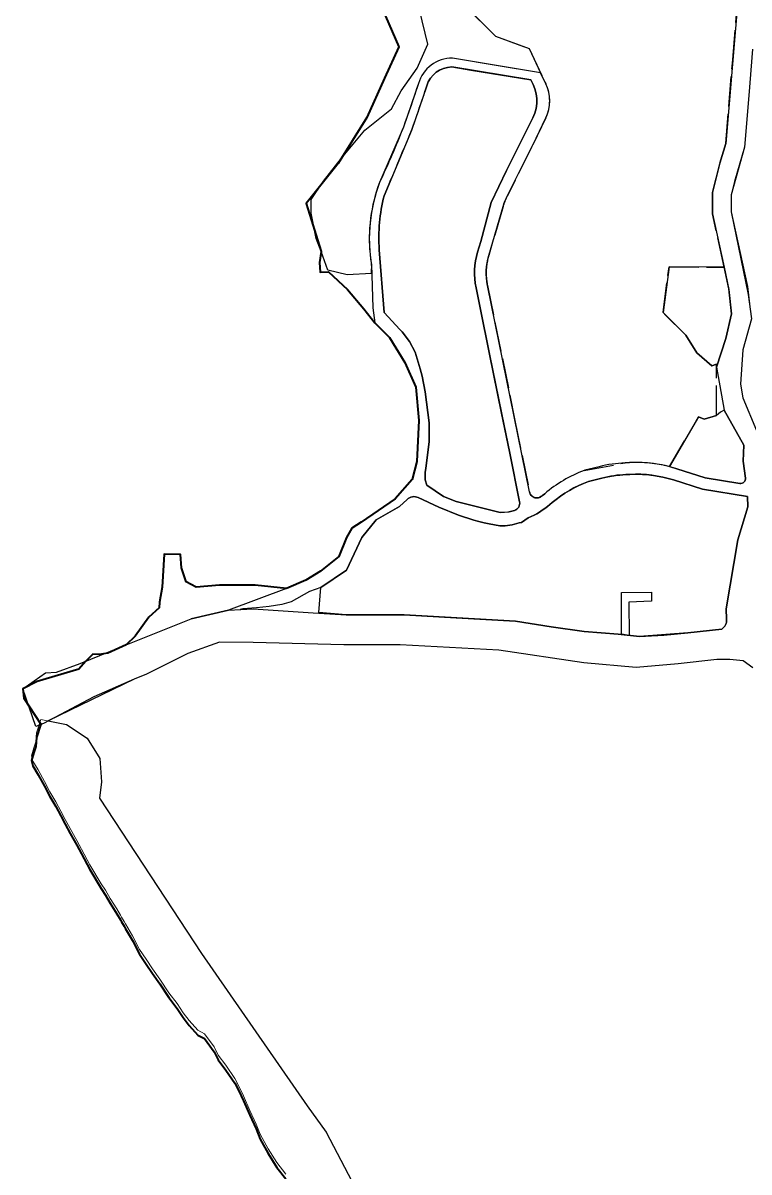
# Model space of a CAD drawing. Header units: inches. Extents: x 227962 to 457752, y 540021 to 3042353.
# Drawn here: x 227962.5 to 228254.1, y 542609.9 to 543071.3 of the extents above; entities that cross this region are included whole.
import ezdxf

# ---------------------------------------------------------------- set-up
doc = ezdxf.new("R2010")
doc.units = ezdxf.units.IN
doc.header["$MEASUREMENT"] = 0
doc.linetypes.add('ACAD_ISO02W100', pattern=[15, 12, -3])
for name, color, linetype, lineweight in [('Agriculture Precinct', 82, 'Continuous', 25), ('Institution Precinct', 150, 'Continuous', 30), ('LAP Boundary', 10, 'Continuous', 40), ('Surveyed_Boundary', 212, 'Continuous', 35), ('UV-1', 210, 'Continuous', 30), ('UV-2', 31, 'Continuous', 25), ('UV-3', 50, 'Continuous', 5), ('Z_ proposed road layer', 7, 'Continuous', 30)]:
    doc.layers.add(name, color=color, linetype=linetype, lineweight=lineweight)
doc.layers.add('Precinct_Riverfront', color=7, linetype='Continuous', lineweight=9, true_color=0xf1c1f1)

msp = doc.modelspace()

# ---------------------------------------------------------------- linework, layer by layer
at = {"layer": 'Agriculture Precinct', "linetype": 'ACAD_ISO02W100'}
msp.add_lwpolyline([(228139.98, 543078.18), (228152.32, 543066), (228165.78, 543061.06), (228172.53, 543046.87, -0.225279), (228172.54, 543033.13), (228166.95, 543021.54), (228160.15, 543008.02), (228157.01, 543001.79, 0.04512), (228155.36, 542997.6), (228149.59, 542977.91, 0.04803), (228148.69, 542973.21, 0.073708), (228149.08, 542965.89), (228160, 542912.33), (228165.99, 542882.95, 0.564501), (228170.83, 542881.22), (228171.15, 542881.49), (228172.06, 542882.26, -0.084932), (228187.95, 542891.57), (228204.39, 542894.64), (228206.08, 542894.72, -0.074594), (228222.2, 542893.11), (228233.87, 542913.07), (228236.19, 542912.18), (228241.11, 542913.64), (228241.02, 542934.3), (228239.18, 542933.59), (228233.23, 542938.78), (228228.75, 542945.97), (228219.59, 542954.97), (228222.03, 542973.32), (228244.12, 542973.2), (228239.5, 542994.63), (228239.45, 543003.14), (228242.47, 543015.04), (228244.86, 543022.83), (228247.58, 543056.47), (228250, 543085.09)], format="xyb", dxfattribs=at)
at = {"layer": 'Institution Precinct'}
msp.add_lwpolyline([(228255.71, 542812.28), (228251.77, 542815.12), (228246.37, 542815.62), (228241.17, 542815.65), (228225.69, 542813.96), (228208.8, 542812.48), (228187.75, 542814.29), (228153.67, 542819.38), (228113.99, 542821.57), (228091.42, 542821.62), (228054.96, 542822.45), (228041.46, 542822.7), (228028.74, 542818.15), (228012.18, 542809.77), (228007.17, 542807.77), (227972.62, 542791), (227979.95, 542789.54), (227988.24, 542784.03), (227993.36, 542775.91), (227994.09, 542766.58), (227993.19, 542760.01), (228034.15, 542697.66), (228076.69, 542636.47), (228084.31, 542625.88), (228104.87, 542586.46)], dxfattribs=at)
at = {"layer": 'LAP Boundary'}
msp.add_lwpolyline([(228106.84, 543077.14), (228113.46, 543061.75), (228107.73, 543049.11), (228100.61, 543033.31), (228089.09, 543014.78), (228076.31, 542998.85), (228082.24, 542979.51), (228081.55, 542975.14), (228081.91, 542971.18), (228085.26, 542971.35), (228092.86, 542964.24), (228099.39, 542956.45), (228103.87, 542950.8), (228109.73, 542945.02), (228115.87, 542934.99), (228120.36, 542925.06), (228121.47, 542911.58), (228120.68, 542895.17), (228118.84, 542887.91), (228111.95, 542880.24), (228098.37, 542870.81), (228094.63, 542868.45), (228092.47, 542864.71), (228089.32, 542857.05), (228082.04, 542851.15), (228076.13, 542847.47), (228068.38, 542844.16), (228055.71, 542845.5), (228041.49, 542845.57), (228032.12, 542844.75), (228028.02, 542846.86), (228026.17, 542852.53), (228025.82, 542857.88), (228019.27, 542857.95), (228018.35, 542844.66), (228017.37, 542838.66), (228017.26, 542836.48), (228013.1, 542832.63), (228007.63, 542824.99), (228003.92, 542821.61), (227996.57, 542818.2), (227993.07, 542817.65), (227990.56, 542817.87), (227987.61, 542814.82), (227984.88, 542811.76), (227968.26, 542806.88), (227962.5, 542803.89), (227962.8, 542800.2), (227969.64, 542789.69), (227967.88, 542784.34), (227967.65, 542780.68), (227966.91, 542778.34), (227965.98, 542775.06), (227966.43, 542773.01), (227968.66, 542769.42), (227971.12, 542764.83), (227973.34, 542760.69), (227975.71, 542756.62), (227977.64, 542752.88), (227979.51, 542749.51), (227981.39, 542745.84), (227984.14, 542741.13), (227986.04, 542737.65), (227989.37, 542731.33), (227993.9, 542723.75), (227995.7, 542721.09), (227997.57, 542717.84), (228000.18, 542713.58), (228001.71, 542711.12), (228002.09, 542710.34), (228003.11, 542708.55), (228003.68, 542707.59), (228006.53, 542702.87), (228009.36, 542697.3), (228011.93, 542693.38), (228014.46, 542689.61), (228017.45, 542685.42), (228021.06, 542679.99), (228024.38, 542675.59), (228026.89, 542671.86), (228029.3, 542668.76), (228032.76, 542664.87), (228035.36, 542663.48), (228039.24, 542658.18), (228040.96, 542654.89), (228043.98, 542650.83), (228047.56, 542645.54), (228049.16, 542642.44), (228051.11, 542638.49), (228053.63, 542632.74), (228056.11, 542627.22), (228057.84, 542623.12), (228060.95, 542617.3), (228064.52, 542611.72), (228068.09, 542607.17)], dxfattribs=at)
at = {"layer": 'Precinct_Riverfront'}
msp.add_lwpolyline([(228104.87, 542586.46), (228084.31, 542625.88), (228076.69, 542636.47), (228034.15, 542697.66), (227993.19, 542760.01), (227994.09, 542766.58), (227993.36, 542775.91), (227988.24, 542784.03), (227979.95, 542789.54), (227969.64, 542791.6), (227967.88, 542786.25), (227967.65, 542782.58), (227966.91, 542780.25), (227965.98, 542776.96), (227966.43, 542774.91), (227968.66, 542771.32), (227971.12, 542766.73), (227973.34, 542762.59), (227975.71, 542758.52), (227977.64, 542754.78), (227979.51, 542751.41), (227981.39, 542747.75), (227984.14, 542743.03), (227986.04, 542739.55), (227989.37, 542733.23), (227993.9, 542725.65), (227995.7, 542722.99), (227997.57, 542719.75), (228000.18, 542715.49), (228001.71, 542713.02), (228002.09, 542712.25), (228003.11, 542710.46), (228003.68, 542709.5), (228006.53, 542704.77), (228009.36, 542699.21), (228011.93, 542695.28), (228014.46, 542691.51), (228017.44, 542687.32), (228021.06, 542681.89), (228024.37, 542677.49), (228026.89, 542673.76), (228029.29, 542670.67), (228032.76, 542666.77), (228035.36, 542665.38), (228039.24, 542660.09), (228040.96, 542656.8), (228043.98, 542652.74), (228047.56, 542647.45), (228049.16, 542644.35), (228051.11, 542640.4), (228053.63, 542634.64), (228056.11, 542629.13), (228057.84, 542625.02), (228060.95, 542619.21), (228064.52, 542613.63), (228068.09, 542609.07)], dxfattribs=at)
at = {"layer": 'Surveyed_Boundary'}
msp.add_lwpolyline([(228106.84, 543077.14), (228113.46, 543061.75), (228107.73, 543049.11), (228100.61, 543033.31), (228089.09, 543014.78), (228076.31, 542998.85), (228082.24, 542979.51), (228081.55, 542975.14), (228081.91, 542971.18), (228085.26, 542971.35), (228092.86, 542964.24), (228099.39, 542956.45), (228103.87, 542950.8), (228109.73, 542945.02), (228115.87, 542934.99), (228120.36, 542925.06), (228121.47, 542911.58), (228120.68, 542895.17), (228118.84, 542887.91), (228111.95, 542880.24), (228098.37, 542870.81), (228094.63, 542868.45), (228092.47, 542864.71), (228089.32, 542857.05), (228082.04, 542851.15), (228076.13, 542847.47), (228068.38, 542844.16), (228055.71, 542845.5), (228041.49, 542845.57), (228032.12, 542844.75), (228028.02, 542846.86), (228026.17, 542852.53), (228025.82, 542857.88), (228019.27, 542857.95), (228018.35, 542844.66), (228017.37, 542838.66), (228017.26, 542836.48), (228013.1, 542832.63), (228007.63, 542824.99), (228003.92, 542821.61), (227996.57, 542818.2), (227993.07, 542817.65), (227990.56, 542817.87), (227987.61, 542814.82), (227984.88, 542811.76), (227968.26, 542806.88), (227962.5, 542803.89), (227962.8, 542800.2), (227969.64, 542789.69), (227967.88, 542784.34), (227967.65, 542780.68), (227966.91, 542778.34), (227965.98, 542775.06), (227966.43, 542773.01), (227968.66, 542769.42), (227971.12, 542764.83), (227973.34, 542760.69), (227975.71, 542756.62), (227977.64, 542752.88), (227979.51, 542749.51), (227981.39, 542745.84), (227984.14, 542741.13), (227986.04, 542737.65), (227989.37, 542731.33), (227993.9, 542723.75), (227995.7, 542721.09), (227997.57, 542717.84), (228000.18, 542713.58), (228001.71, 542711.12), (228002.09, 542710.34), (228003.11, 542708.55), (228003.68, 542707.59), (228005.73, 542704.19), (228006.8, 542702.34), (228009.36, 542697.3), (228011.93, 542693.38), (228014.46, 542689.61), (228017.45, 542685.42), (228021.06, 542679.99), (228024.38, 542675.59), (228026.89, 542671.86), (228029.3, 542668.76), (228032.76, 542664.87), (228035.36, 542663.48), (228039.24, 542658.18), (228040.96, 542654.89), (228043.98, 542650.83), (228047.56, 542645.54), (228049.16, 542642.44), (228051.11, 542638.49), (228053.63, 542632.74), (228056.11, 542627.22), (228057.84, 542623.12), (228060.95, 542617.3), (228064.52, 542611.72), (228068.09, 542607.17)], dxfattribs=at)
at = {"layer": 'UV-1'}
msp.add_lwpolyline([(228253.47, 542881.18), (228253.7, 542876.95), (228249.62, 542863.7), (228244.9, 542836.03), (228245.12, 542831.85, -0.265042), (228243.21, 542827.84), (228229.62, 542826.33), (228210.16, 542824.94), (228201.53, 542825.91), (228187.94, 542826.96), (228174.68, 542828.79), (228160.33, 542831.1), (228115.64, 542833.56), (228092.38, 542833.66), (228081.28, 542834.59), (228082.12, 542844.64), (228092.46, 542851.53), (228095.56, 542858.11), (228098.66, 542864.7), (228104.35, 542871.76), (228113.7, 542877.14), (228116.82, 542879.93, -0.310234), (228121.28, 542880.7), (228129.54, 542876.89), (228137.48, 542873.65, 0.046838), (228154, 542869.35), (228156.24, 542869.29), (228158.94, 542869.79, -0.025317), (228162.73, 542870.68), (228165.47, 542872.52, 0.073213), (228174.17, 542877.89), (228175.09, 542878.66, -0.085041), (228189.63, 542887.18), (228195.08, 542888.53, -0.031701), (228201.3, 542889.66), (228204.62, 542889.94), (228206.31, 542890.02, -0.067361), (228219.65, 542888.89), (228223.74, 542887.79), (228235.39, 542884.13)], format="xyb", close=True, dxfattribs=at)
at = {"layer": 'UV-2'}
msp.add_lwpolyline([(228139.98, 543078.18), (228152.32, 543066), (228165.78, 543061.06), (228170.42, 543051.3), (228152.54, 543054.25), (228135.07, 543057.1, 0.340863), (228121.35, 543046.98), (228115.3, 543029.37), (228105.72, 543007.23, 0.116148), (228101.94, 542978.09), (228102.33, 542975.01), (228102.33, 542975.01), (228102.49, 542972.51), (228102.55, 542970.74), (228102.49, 542972.51), (228102.55, 542970.74), (228092.76, 542970.12), (228085, 542971.97), (228082.24, 542979.51), (228080.22, 542984.74), (228078.22, 542994.93), (228078.29, 543000.34), (228083.17, 543007.79), (228090.46, 543016.96), (228099.78, 543028.27), (228110.55, 543036.85), (228114.4, 543043.99), (228120.88, 543053.14), (228125.06, 543062.77), (228121.72, 543076.57)], format="xyb", dxfattribs=at)
for points in [[(228255.52, 543060.82), (228254, 543042.17)], [(228254, 543042.17), (228252.28, 543021.4), (228248.27, 543007.63), (228246.95, 543002.27), (228246.99, 542995.47), (228253.48, 542965.49), (228254.5, 542957.27)]]:
    msp.add_lwpolyline(points, dxfattribs=at)
for points in [[(228166.45, 543048.41), (228134.76, 543053.6, 0.336438), (228124.7, 543045.97), (228118.57, 543028.1), (228107.57, 543001.83, 0.078877), (228105.61, 542980.23), (228107.57, 542955.04), (228113.88, 542948.23), (228114.81, 542947.23), (228117.7, 542943.31), (228120.06, 542939.05), (228122.02, 542932.44), (228122.84, 542929.51), (228124.09, 542923.2), (228125.61, 542910.68), (228125.65, 542903.26), (228124.27, 542892.35), (228123.99, 542890.9), (228123.99, 542887.83), (228124.68, 542885.64), (228131.42, 542881.19), (228136.51, 542879.12), (228154.23, 542874.7), (228157.76, 542874.99), (228159.88, 542875.51, 0.392233), (228162, 542878.99), (228158.01, 542898.55), (228154.74, 542914.59), (228149.91, 542938.27), (228146.12, 542956.9), (228144.48, 542964.95, -0.12217), (228145.08, 542979.24), (228146.35, 542983.57), (228150.56, 542999.21), (228156.73, 543012.07), (228167.33, 543033.14, 0.256917)], [(228242.7, 542914.97), (228241.11, 542913.64), (228236.19, 542912.18), (228233.87, 542913.07), (228222.2, 542893.11), (228225.15, 542892.27), (228236.59, 542888.68), (228250.45, 542886.38, 0.485644), (228252.74, 542888.54), (228251.84, 542895.26), (228252.07, 542901.75), (228244.11, 542915.75)]]:
    msp.add_lwpolyline(points, format="xyb", close=True, dxfattribs=at)
msp.add_lwpolyline([(228244.12, 542973.2), (228222.03, 542973.32), (228219.59, 542954.97), (228228.75, 542945.97), (228233.23, 542938.78), (228239.18, 542933.59), (228241.02, 542934.3), (228241.03, 542933.09), (228244.81, 542944.58), (228247.13, 542954.5), (228246.02, 542964.52)], close=True, dxfattribs=at)
at = {"layer": 'UV-3'}
msp.add_lwpolyline([(228257.16, 542907.59), (228251.68, 542920.8), (228250.76, 542926.18), (228251.71, 542939.91), (228255.14, 542952.47)], dxfattribs=at)
at = {"layer": 'Z_ proposed road layer'}
for points in [[(228250, 543085.09), (228244.86, 543022.83), (228242.47, 543015.04), (228239.45, 543003.14), (228239.5, 542994.63), (228244.14, 542973.2), (228246.07, 542964.29), (228247.13, 542954.5), (228244.81, 542944.58), (228241.03, 542933.09), (228244.11, 542915.75), (228252.07, 542901.75), (228251.84, 542895.26), (228252.74, 542888.54, -0.485644), (228250.45, 542886.38), (228236.59, 542888.68), (228225.15, 542892.27, 0.088751), (228206.08, 542894.72), (228204.39, 542894.64, 0.048439), (228193.95, 542893.1), (228188.23, 542891.68), (228187.95, 542891.57, 0.084932), (228172.06, 542882.26), (228171.15, 542881.49, -0.003425), (228170.83, 542881.22, -0.564501), (228165.99, 542882.95), (228149.08, 542965.89, -0.12217), (228149.59, 542977.91), (228155.36, 542997.6, -0.04512), (228157.01, 543001.79), (228168.67, 543025), (228172.54, 543033.14, 0.225585), (228172.53, 543046.88), (228170.42, 543051.3), (228143.01, 543055.82), (228135.07, 543057.1, 0.340863), (228121.35, 543046.98, -0.007763), (228115.3, 543029.37, -0.016652), (228105.72, 543007.23, 0.131149), (228102.44, 542974.34), (228102.97, 542956.92), (228103.87, 542950.8), (228109.73, 542945.02), (228115.87, 542934.99), (228120.36, 542925.06), (228121.47, 542911.58), (228120.68, 542895.17), (228118.84, 542887.91), (228111.95, 542880.24), (228098.37, 542870.81), (228094.63, 542868.45), (228092.47, 542864.71), (228089.32, 542857.05), (228082.04, 542851.15), (228076.13, 542847.47), (228068.38, 542844.16), (228045.12, 542835.46), (228030.1, 542831.98)], [(228337.02, 542701.26, -0.000001), (228341.14, 542700.09)], [(228142.45, 543052.36), (228166.45, 543048.41, -0.256917), (228167.33, 543033.14), (228156.73, 543012.07), (228150.56, 542999.21), (228146.35, 542983.57), (228145.08, 542979.24, 0.12217), (228144.48, 542964.95), (228146.12, 542956.9), (228149.91, 542938.27), (228154.85, 542914.04), (228158.01, 542898.55), (228162, 542878.99, -0.392233), (228159.88, 542875.51), (228157.31, 542874.9), (228154.23, 542874.7), (228136.51, 542879.12), (228131.42, 542881.19), (228124.68, 542885.64), (228123.99, 542887.83), (228123.99, 542890.9), (228124.27, 542892.35), (228125.65, 542903.26), (228125.63, 542907.22), (228125.61, 542910.68), (228124.09, 542923.2), (228122.84, 542929.51), (228122.02, 542932.44), (228120.06, 542939.05), (228117.7, 542943.31), (228114.81, 542947.23), (228113.88, 542948.23), (228107.57, 542955.04), (228105.61, 542980.23, -0.078574), (228107.56, 543001.8, 0.001621), (228118.57, 543028.1, 0.007826), (228124.7, 543045.97, -0.336438), (228134.76, 543053.6), (228142.45, 543052.36)], [(228253.47, 542881.18), (228235.39, 542884.13), (228223.74, 542887.79, 0.088751), (228206.31, 542890.02), (228204.62, 542889.94, 0.048439), (228195.08, 542888.53), (228189.63, 542887.18), (228189.61, 542887.18, 0.084932), (228175.09, 542878.66), (228174.17, 542877.89, -0.073213), (228165.47, 542872.52), (228162.73, 542870.68, 0.025317), (228158.94, 542869.79), (228156.24, 542869.29), (228154, 542869.35, -0.046838), (228137.48, 542873.65), (228129.54, 542876.89), (228121.28, 542880.7, 0.310234), (228116.82, 542879.93)], [(228165.47, 542872.52, 0.073213), (228174.17, 542877.89), (228175.09, 542878.66, -0.084932), (228189.61, 542887.18), (228189.63, 542887.18), (228195.08, 542888.53, -0.048439), (228204.62, 542889.94), (228206.31, 542890.02, -0.088751), (228223.74, 542887.79), (228235.39, 542884.13)], [(228187.94, 542826.96), (228201.53, 542825.8), (228210.16, 542824.94), (228219.89, 542825.42), (228229.62, 542826.33), (228243.21, 542827.84, 0.265042), (228245.12, 542831.85), (228244.9, 542836.03), (228249.62, 542863.7), (228253.7, 542876.95), (228253.47, 542881.18)]]:
    msp.add_lwpolyline(points, format="xyb", dxfattribs=at)
for points in [[(228255.52, 543060.82), (228254, 543042.17), (228252.28, 543021.4), (228246.95, 543002.27), (228246.99, 542995.48), (228253.83, 542962.25), (228255.14, 542952.47), (228251.72, 542939.96), (228250.76, 542926.18), (228251.68, 542920.8), (228257.16, 542907.59)], [(228116.82, 542879.93), (228113.7, 542877.14), (228109.35, 542874.62), (228104.35, 542871.76), (228098.66, 542864.7), (228092.46, 542851.53), (228082.12, 542844.64), (228077.55, 542842.95), (228070.19, 542838.85), (228066.48, 542837.81), (228061.44, 542836.96), (228056.24, 542836.42), (228050.78, 542835.96), (228049.8, 542835.72)], [(228255.71, 542812.28), (228251.77, 542815.12), (228246.37, 542815.62), (228241.17, 542815.65), (228225.69, 542813.96), (228208.8, 542812.48), (228187.75, 542814.29), (228153.67, 542819.38), (228113.99, 542821.57), (228091.42, 542821.62), (228054.96, 542822.45), (228041.46, 542822.7), (228028.74, 542818.15), (228012.18, 542809.77), (228007.17, 542807.77), (227990.93, 542800.64), (227970.77, 542790.03), (227967.69, 542788.8), (227962.5, 542803.89), (227971.49, 542810.32), (227976.01, 542810.58), (227985.51, 542814.08), (228001.94, 542820.76), (228030.1, 542831.98), (228045.12, 542835.46), (228055.01, 542836.02), (228079, 542834.47), (228092.38, 542833.66), (228115.64, 542833.56), (228136.56, 542832.42), (228160.33, 542831.1), (228174.68, 542828.79), (228187.94, 542826.96)]]:
    msp.add_lwpolyline(points, dxfattribs=at)
msp.add_lwpolyline([(228215.02, 542842.78), (228215, 542839.09), (228205.9, 542838.68), (228205.96, 542825.36), (228202.96, 542825.8), (228202.89, 542842.52)], close=True, dxfattribs=at)

doc.saveas('drawing.dxf')
